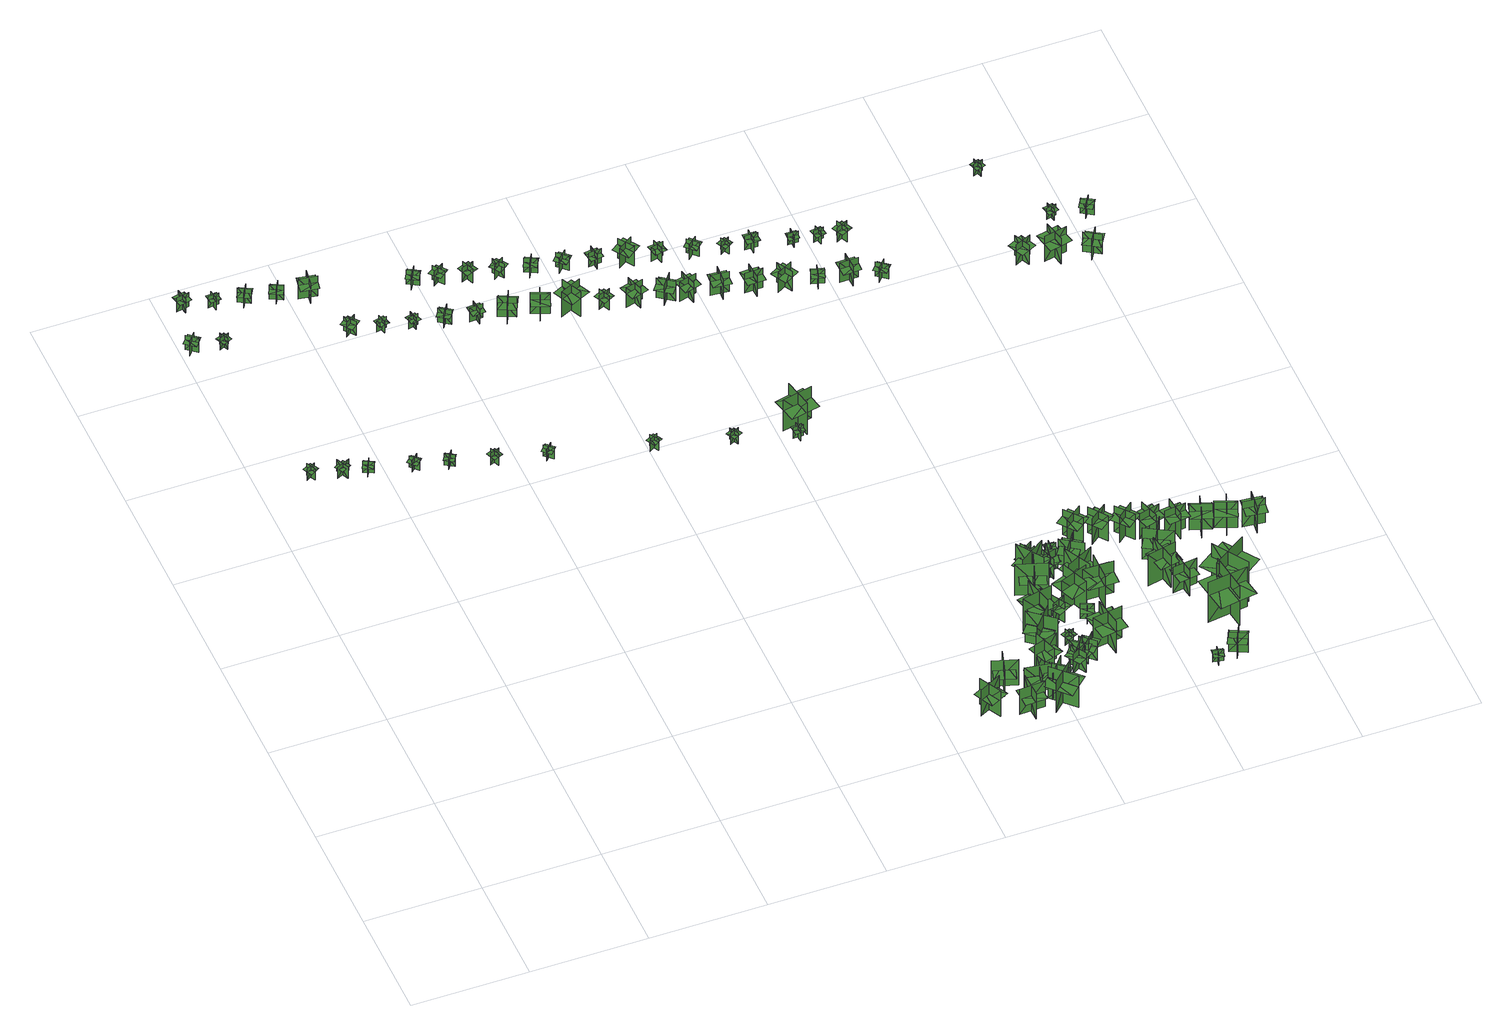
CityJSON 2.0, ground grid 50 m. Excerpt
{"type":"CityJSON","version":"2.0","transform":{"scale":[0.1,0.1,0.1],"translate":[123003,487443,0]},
"CityObjects":{
"tree1":{"type":"SolitaryVegetationObject","geometry":[{"type":"MultiSurface","lod":"1","boundaries":[[[0,1,2]],[[0,2,3]],[[4,5,6]],[[4,6,7]],[[8,9,10]],[[8,10,11]],[[8,11,12]],[[8,12,13]]]}]},
"tree2":{"type":"SolitaryVegetationObject","geometry":[{"type":"MultiSurface","lod":"1","boundaries":[[[14,15,16]],[[14,16,17]],[[18,19,20]],[[18,20,21]],[[22,23,24]],[[22,24,25]],[[22,25,26]],[[22,26,27]]]}]},
"tree3":{"type":"SolitaryVegetationObject","geometry":[{"type":"MultiSurface","lod":"1","boundaries":[[[28,29,30]],[[28,30,31]],[[32,33,34]],[[32,34,35]],[[36,37,38]],[[36,38,39]],[[36,39,40]],[[36,40,41]]]}]},
"tree4":{"type":"SolitaryVegetationObject","geometry":[{"type":"MultiSurface","lod":"1","boundaries":[[[42,43,44]],[[42,44,45]],[[46,47,48]],[[46,48,49]],[[50,51,52]],[[50,52,53]],[[50,53,54]],[[50,54,55]]]}]},
"tree5":{"type":"SolitaryVegetationObject","geometry":[{"type":"MultiSurface","lod":"1","boundaries":[[[56,57,58]],[[56,58,59]],[[60,61,62]],[[60,62,63]],[[64,65,66]],[[64,66,67]],[[64,67,68]],[[64,68,69]]]}]},
"tree6":{"type":"SolitaryVegetationObject","geometry":[{"type":"MultiSurface","lod":"1","boundaries":[[[70,71,72]],[[70,72,73]],[[74,75,76]],[[74,76,77]],[[78,79,80]],[[78,80,81]],[[78,81,82]],[[78,82,83]]]}]},
"tree7":{"type":"SolitaryVegetationObject","geometry":[{"type":"MultiSurface","lod":"1","boundaries":[[[84,85,86]],[[84,86,87]],[[88,89,90]],[[88,90,91]],[[92,93,94]],[[92,94,95]],[[92,95,96]],[[92,96,97]]]}]},
"tree8":{"type":"SolitaryVegetationObject","geometry":[{"type":"MultiSurface","lod":"1","boundaries":[[[98,99,100]],[[98,100,101]],[[102,103,104]],[[102,104,105]],[[106,107,108]],[[106,108,109]],[[106,109,110]],[[106,110,111]]]}]},
"tree9":{"type":"SolitaryVegetationObject","geometry":[{"type":"MultiSurface","lod":"1","boundaries":[[[112,113,114]],[[112,114,115]],[[116,117,118]],[[116,118,119]],[[120,121,122]],[[120,122,123]],[[120,123,124]],[[120,124,125]]]}]},
"tree10":{"type":"SolitaryVegetationObject","geometry":[{"type":"MultiSurface","lod":"1","boundaries":[[[126,127,128]],[[126,128,129]],[[130,131,132]],[[130,132,133]],[[134,135,136]],[[134,136,137]],[[134,137,138]],[[134,138,139]]]}]},
"tree11":{"type":"SolitaryVegetationObject","geometry":[{"type":"MultiSurface","lod":"1","boundaries":[[[140,141,142]],[[140,142,143]],[[144,145,146]],[[144,146,147]],[[148,149,150]],[[148,150,151]],[[148,151,152]],[[148,152,153]]]}]},
"tree12":{"type":"SolitaryVegetationObject","geometry":[{"type":"MultiSurface","lod":"1","boundaries":[[[154,155,156]],[[154,156,157]],[[158,159,160]],[[158,160,161]],[[162,163,164]],[[162,164,165]],[[162,165,166]],[[162,166,167]]]}]},
"tree13":{"type":"SolitaryVegetationObject","geometry":[{"type":"MultiSurface","lod":"1","boundaries":[[[168,169,170]],[[168,170,171]],[[172,173,174]],[[172,174,175]],[[176,177,178]],[[176,178,179]],[[176,179,180]],[[176,180,181]]]}]},
"tree14":{"type":"SolitaryVegetationObject","geometry":[{"type":"MultiSurface","lod":"1","boundaries":[[[182,183,184]],[[182,184,185]],[[186,187,188]],[[186,188,189]],[[190,191,192]],[[190,192,193]],[[190,193,194]],[[190,194,195]]]}]},
"tree15":{"type":"SolitaryVegetationObject","geometry":[{"type":"MultiSurface","lod":"1","boundaries":[[[196,197,198]],[[196,198,199]],[[200,201,202]],[[200,202,203]],[[204,205,206]],[[204,206,207]],[[204,207,208]],[[204,208,209]]]}]},
"tree16":{"type":"SolitaryVegetationObject","geometry":[{"type":"MultiSurface","lod":"1","boundaries":[[[210,211,212]],[[210,212,213]],[[214,215,216]],[[214,216,217]],[[218,219,220]],[[218,220,221]],[[218,221,222]],[[218,222,223]]]}]},
"tree17":{"type":"SolitaryVegetationObject","geometry":[{"type":"MultiSurface","lod":"1","boundaries":[[[224,225,226]],[[224,226,227]],[[228,229,230]],[[228,230,231]],[[232,233,234]],[[232,234,235]],[[232,235,236]],[[232,236,237]]]}]},
"tree18":{"type":"SolitaryVegetationObject","geometry":[{"type":"MultiSurface","lod":"1","boundaries":[[[238,239,240]],[[238,240,241]],[[242,243,244]],[[242,244,245]],[[246,247,248]],[[246,248,249]],[[246,249,250]],[[246,250,251]]]}]},
"tree19":{"type":"SolitaryVegetationObject","geometry":[{"type":"MultiSurface","lod":"1","boundaries":[[[252,253,254]],[[252,254,255]],[[256,257,258]],[[256,258,259]],[[260,261,262]],[[260,262,263]],[[260,263,264]],[[260,264,265]]]}]},
"tree20":{"type":"SolitaryVegetationObject","geometry":[{"type":"MultiSurface","lod":"1","boundaries":[[[266,267,268]],[[266,268,269]],[[270,271,272]],[[270,272,273]],[[274,275,276]],[[274,276,277]],[[274,277,278]],[[274,278,279]]]}]},
"tree21":{"type":"SolitaryVegetationObject","geometry":[{"type":"MultiSurface","lod":"1","boundaries":[[[280,281,282]],[[280,282,283]],[[284,285,286]],[[284,286,287]],[[288,289,290]],[[288,290,291]],[[288,291,292]],[[288,292,293]]]}]},
"tree22":{"type":"SolitaryVegetationObject","geometry":[{"type":"MultiSurface","lod":"1","boundaries":[[[294,295,296]],[[294,296,297]],[[298,299,300]],[[298,300,301]],[[302,303,304]],[[302,304,305]],[[302,305,306]],[[302,306,307]]]}]},
"tree23":{"type":"SolitaryVegetationObject","geometry":[{"type":"MultiSurface","lod":"1","boundaries":[[[308,309,310]],[[308,310,311]],[[312,313,314]],[[312,314,315]],[[316,317,318]],[[316,318,319]],[[316,319,320]],[[316,320,321]]]}]},
"tree24":{"type":"SolitaryVegetationObject","geometry":[{"type":"MultiSurface","lod":"1","boundaries":[[[322,323,324]],[[322,324,325]],[[326,327,328]],[[326,328,329]],[[330,331,332]],[[330,332,333]],[[330,333,334]],[[330,334,335]]]}]},
"tree25":{"type":"SolitaryVegetationObject","geometry":[{"type":"MultiSurface","lod":"1","boundaries":[[[336,337,338]],[[336,338,339]],[[340,341,342]],[[340,342,343]],[[344,345,346]],[[344,346,347]],[[344,347,348]],[[344,348,349]]]}]},
"tree26":{"type":"SolitaryVegetationObject","geometry":[{"type":"MultiSurface","lod":"1","boundaries":[[[350,351,352]],[[350,352,353]],[[354,355,356]],[[354,356,357]],[[358,359,360]],[[358,360,361]],[[358,361,362]],[[358,362,363]]]}]},
"tree27":{"type":"SolitaryVegetationObject","geometry":[{"type":"MultiSurface","lod":"1","boundaries":[[[364,365,366]],[[364,366,367]],[[368,369,370]],[[368,370,371]],[[372,373,374]],[[372,374,375]],[[372,376,377]],[[372,377,373]]]}]},
"tree28":{"type":"SolitaryVegetationObject","geometry":[{"type":"MultiSurface","lod":"1","boundaries":[[[378,379,380]],[[378,380,381]],[[382,383,384]],[[382,384,385]],[[386,387,388]],[[386,388,389]],[[386,389,390]],[[386,390,391]]]}]},
"tree29":{"type":"SolitaryVegetationObject","geometry":[{"type":"MultiSurface","lod":"1","boundaries":[[[392,393,394]],[[392,394,395]],[[396,397,398]],[[396,398,399]],[[400,401,402]],[[400,402,403]],[[400,403,404]],[[400,404,405]]]}]},
"tree30":{"type":"SolitaryVegetationObject","geometry":[{"type":"MultiSurface","lod":"1","boundaries":[[[406,407,408]],[[406,408,409]],[[410,411,412]],[[410,412,413]],[[414,415,416]],[[414,416,417]],[[414,418,419]],[[414,419,415]]]}]},
"tree31":{"type":"SolitaryVegetationObject","geometry":[{"type":"MultiSurface","lod":"1","boundaries":[[[420,421,422]],[[420,422,423]],[[424,425,426]],[[424,426,427]],[[428,429,430]],[[428,430,431]],[[428,432,433]],[[428,433,429]]]}]},
"tree32":{"type":"SolitaryVegetationObject","geometry":[{"type":"MultiSurface","lod":"1","boundaries":[[[434,435,436]],[[434,436,437]],[[438,439,440]],[[438,440,441]],[[442,443,444]],[[442,444,445]],[[442,445,446]],[[442,446,447]]]}]},
"tree33":{"type":"SolitaryVegetationObject","geometry":[{"type":"MultiSurface","lod":"1","boundaries":[[[448,449,450]],[[448,450,451]],[[452,453,454]],[[452,454,455]],[[456,457,458]],[[456,458,459]],[[456,460,461]],[[456,461,457]]]}]},
"tree34":{"type":"SolitaryVegetationObject","geometry":[{"type":"MultiSurface","lod":"1","boundaries":[[[462,463,464]],[[462,464,465]],[[466,467,468]],[[466,468,469]],[[470,471,472]],[[470,472,473]],[[470,473,474]],[[470,474,475]]]}]},
"tree35":{"type":"SolitaryVegetationObject","geometry":[{"type":"MultiSurface","lod":"1","boundaries":[[[476,477,478]],[[476,478,479]],[[480,481,482]],[[480,482,483]],[[484,485,486]],[[484,486,487]],[[484,487,488]],[[484,488,489]]]}]},
"tree36":{"type":"SolitaryVegetationObject","geometry":[{"type":"MultiSurface","lod":"1","boundaries":[[[490,491,492]],[[490,492,493]],[[494,495,496]],[[494,496,497]],[[498,499,500]],[[498,500,501]],[[498,499,502]],[[498,502,503]]]}]},
"tree37":{"type":"SolitaryVegetationObject","geometry":[{"type":"MultiSurface","lod":"1","boundaries":[[[504,505,506]],[[504,506,507]],[[508,509,510]],[[508,510,511]],[[512,513,514]],[[512,514,515]],[[512,513,516]],[[512,516,517]]]}]},
"tree38":{"type":"SolitaryVegetationObject","geometry":[{"type":"MultiSurface","lod":"1","boundaries":[[[518,519,520]],[[518,520,521]],[[522,523,524]],[[522,524,525]],[[526,527,528]],[[526,528,529]],[[526,529,530]],[[526,530,531]]]}]},
"tree39":{"type":"SolitaryVegetationObject","geometry":[{"type":"MultiSurface","lod":"1","boundaries":[[[532,533,534]],[[532,534,535]],[[536,537,538]],[[536,538,539]],[[540,541,542]],[[540,542,543]],[[540,544,545]],[[540,545,541]]]}]},
"tree40":{"type":"SolitaryVegetationObject","geometry":[{"type":"MultiSurface","lod":"1","boundaries":[[[546,547,548]],[[546,548,549]],[[550,551,552]],[[550,552,553]],[[554,555,556]],[[554,556,557]],[[554,557,558]],[[554,558,559]]]}]},
"tree41":{"type":"SolitaryVegetationObject","geometry":[{"type":"MultiSurface","lod":"1","boundaries":[[[560,561,562]],[[560,562,563]],[[564,565,566]],[[564,566,567]],[[568,569,570]],[[568,570,571]],[[568,571,572]],[[568,572,573]]]}]},
"tree42":{"type":"SolitaryVegetationObject","geometry":[{"type":"MultiSurface","lod":"1","boundaries":[[[574,575,576]],[[574,576,577]],[[578,579,580]],[[578,580,581]],[[582,583,584]],[[582,584,585]],[[582,586,587]],[[582,587,583]]]}]},
"tree43":{"type":"SolitaryVegetationObject","geometry":[{"type":"MultiSurface","lod":"1","boundaries":[[[588,589,590]],[[588,590,591]],[[592,593,594]],[[592,594,595]],[[596,597,598]],[[596,598,599]],[[596,597,600]],[[596,600,601]]]}]},
"tree44":{"type":"SolitaryVegetationObject","geometry":[{"type":"MultiSurface","lod":"1","boundaries":[[[602,603,604]],[[602,604,605]],[[606,607,608]],[[606,608,609]],[[610,611,612]],[[610,612,613]],[[610,613,614]],[[610,614,615]]]}]},
"tree45":{"type":"SolitaryVegetationObject","geometry":[{"type":"MultiSurface","lod":"1","boundaries":[[[616,617,618]],[[616,618,619]],[[620,621,622]],[[620,622,623]],[[624,625,626]],[[624,626,627]],[[624,627,628]],[[624,628,629]]]}]},
"tree46":{"type":"SolitaryVegetationObject","geometry":[{"type":"MultiSurface","lod":"1","boundaries":[[[630,631,632]],[[630,632,633]],[[634,635,636]],[[634,636,637]],[[638,639,640]],[[638,640,641]],[[638,641,642]],[[638,642,643]]]}]},
"tree47":{"type":"SolitaryVegetationObject","geometry":[{"type":"MultiSurface","lod":"1","boundaries":[[[644,645,646]],[[644,646,647]],[[648,649,650]],[[648,650,651]],[[652,653,654]],[[652,654,655]],[[652,655,656]],[[652,656,657]]]}]},
"tree48":{"type":"SolitaryVegetationObject","geometry":[{"type":"MultiSurface","lod":"1","boundaries":[[[658,659,660]],[[658,660,661]],[[662,663,664]],[[662,664,665]],[[666,667,668]],[[666,668,669]],[[666,670,671]],[[666,671,667]]]}]},
"tree49":{"type":"SolitaryVegetationObject","geometry":[{"type":"MultiSurface","lod":"1","boundaries":[[[672,673,674]],[[672,674,675]],[[676,677,678]],[[676,678,679]],[[680,681,682]],[[680,682,683]],[[680,683,684]],[[680,684,685]]]}]},
"tree50":{"type":"SolitaryVegetationObject","geometry":[{"type":"MultiSurface","lod":"1","boundaries":[[[686,687,688]],[[686,688,689]],[[690,691,692]],[[690,692,693]],[[694,695,696]],[[694,696,697]],[[694,697,698]],[[694,698,699]]]}]},
"tree51":{"type":"SolitaryVegetationObject","geometry":[{"type":"MultiSurface","lod":"1","boundaries":[[[700,701,702]],[[700,702,703]],[[704,705,706]],[[704,706,707]],[[708,709,710]],[[708,710,711]],[[708,711,712]],[[708,712,713]]]}]},
"tree52":{"type":"SolitaryVegetationObject","geometry":[{"type":"MultiSurface","lod":"1","boundaries":[[[714,715,716]],[[714,716,717]],[[718,719,720]],[[718,720,721]],[[722,723,724]],[[722,724,725]],[[722,726,727]],[[722,727,723]]]}]},
"tree53":{"type":"SolitaryVegetationObject","geometry":[{"type":"MultiSurface","lod":"1","boundaries":[[[728,729,730]],[[728,730,731]],[[732,733,734]],[[732,734,735]],[[736,737,738]],[[736,738,739]],[[736,740,741]],[[736,741,737]]]}]},
"tree54":{"type":"SolitaryVegetationObject","geometry":[{"type":"MultiSurface","lod":"1","boundaries":[[[742,743,744]],[[742,744,745]],[[746,747,748]],[[746,748,749]],[[750,751,752]],[[750,752,753]],[[750,753,754]],[[750,754,755]]]}]},
"tree55":{"type":"SolitaryVegetationObject","geometry":[{"type":"MultiSurface","lod":"1","boundaries":[[[756,757,758]],[[756,758,759]],[[760,761,762]],[[760,762,763]],[[764,765,766]],[[764,766,767]],[[764,768,769]],[[764,769,765]]]}]},
"tree56":{"type":"SolitaryVegetationObject","geometry":[{"type":"MultiSurface","lod":"1","boundaries":[[[770,771,772]],[[770,772,773]],[[774,775,776]],[[774,776,777]],[[778,779,780]],[[778,780,781]],[[778,782,783]],[[778,783,779]]]}]},
"tree57":{"type":"SolitaryVegetationObject","geometry":[{"type":"MultiSurface","lod":"1","boundaries":[[[784,785,786]],[[784,786,787]],[[788,789,790]],[[788,790,791]],[[792,793,794]],[[792,794,795]],[[792,793,796]],[[792,796,797]]]}]},
"tree58":{"type":"SolitaryVegetationObject","geometry":[{"type":"MultiSurface","lod":"1","boundaries":[[[798,799,800]],[[798,800,801]],[[802,803,804]],[[802,804,805]],[[806,807,808]],[[806,808,809]],[[806,809,810]],[[806,810,811]]]}]},
"tree59":{"type":"SolitaryVegetationObject","geometry":[{"type":"MultiSurface","lod":"1","boundaries":[[[812,813,814]],[[812,814,815]],[[816,817,818]],[[816,818,819]],[[820,821,822]],[[820,822,823]],[[820,823,824]],[[820,824,825]]]}]},
"tree60":{"type":"SolitaryVegetationObject","geometry":[{"type":"MultiSurface","lod":"1","boundaries":[[[826,827,828]],[[826,828,829]],[[830,831,832]],[[830,832,833]],[[834,835,836]],[[834,836,837]],[[834,835,838]],[[834,838,839]]]}]},
"tree61":{"type":"SolitaryVegetationObject","geometry":[{"type":"MultiSurface","lod":"1","boundaries":[[[840,841,842]],[[840,842,843]],[[844,845,846]],[[844,846,847]],[[848,849,850]],[[848,850,851]],[[848,852,853]],[[848,853,849]]]}]},
"tree62":{"type":"SolitaryVegetationObject","geometry":[{"type":"MultiSurface","lod":"1","boundaries":[[[854,855,856]],[[854,856,857]],[[858,859,860]],[[858,860,861]],[[862,863,864]],[[862,864,865]],[[862,863,866]],[[862,866,867]]]}]},
"tree63":{"type":"SolitaryVegetationObject","geometry":[{"type":"MultiSurface","lod":"1","boundaries":[[[868,869,870]],[[868,870,871]],[[872,873,874]],[[872,874,875]],[[876,877,878]],[[876,878,879]],[[876,877,880]],[[876,880,881]]]}]},
"tree64":{"type":"SolitaryVegetationObject","geometry":[{"type":"MultiSurface","lod":"1","boundaries":[[[882,883,884]],[[882,884,885]],[[886,887,888]],[[886,888,889]],[[890,891,892]],[[890,892,893]],[[890,893,894]],[[890,894,895]]]}]},
"tree65":{"type":"SolitaryVegetationObject","geometry":[{"type":"MultiSurface","lod":"1","boundaries":[[[896,897,898]],[[896,898,899]],[[900,901,902]],[[900,902,903]],[[904,905,906]],[[904,906,907]],[[904,908,909]],[[904,909,905]]]}]},
"tree66":{"type":"SolitaryVegetationObject","geometry":[{"type":"MultiSurface","lod":"1","boundaries":[[[910,911,912]],[[910,912,913]],[[914,915,916]],[[914,916,917]],[[918,919,920]],[[918,920,921]],[[918,921,922]],[[918,922,923]]]}]},
"tree67":{"type":"SolitaryVegetationObject","geometry":[{"type":"MultiSurface","lod":"1","boundaries":[[[924,925,926]],[[924,926,927]],[[928,929,930]],[[928,930,931]],[[932,933,934]],[[932,934,935]],[[932,935,936]],[[932,936,937]]]}]},
"tree68":{"type":"SolitaryVegetationObject","geometry":[{"type":"MultiSurface","lod":"1","boundaries":[[[938,939,940]],[[938,940,941]],[[942,943,944]],[[942,944,945]],[[946,947,948]],[[946,948,949]],[[946,947,950]],[[946,950,951]]]}]},
"tree69":{"type":"SolitaryVegetationObject","geometry":[{"type":"MultiSurface","lod":"1","boundaries":[[[952,953,954]],[[952,954,955]],[[956,957,958]],[[956,958,959]],[[960,961,962]],[[960,962,963]],[[960,963,964]],[[960,964,965]]]}]},
"tree70":{"type":"SolitaryVegetationObject","geometry":[{"type":"MultiSurface","lod":"1","boundaries":[[[966,967,968]],[[966,968,969]],[[970,971,972]],[[970,972,973]],[[974,975,976]],[[974,976,977]],[[974,978,979]],[[974,979,975]]]}]},
"tree71":{"type":"SolitaryVegetationObject","geometry":[{"type":"MultiSurface","lod":"1","boundaries":[[[980,981,982]],[[980,982,983]],[[984,985,986]],[[984,986,987]],[[988,989,990]],[[988,990,991]],[[988,991,992]],[[988,992,993]]]}]},
"tree72":{"type":"SolitaryVegetationObject","geometry":[{"type":"MultiSurface","lod":"1","boundaries":[[[994,995,996]],[[994,996,997]],[[998,999,1000]],[[998,1000,1001]],[[1002,1003,1004]],[[1002,1004,1005]],[[1002,1005,1006]],[[1002,1006,1007]]]}]},
"tree73":{"type":"SolitaryVegetationObject","geometry":[{"type":"MultiSurface","lod":"1","boundaries":[[[1008,1009,1010]],[[1008,1010,1011]],[[1012,1013,1014]],[[1012,1014,1015]],[[1016,1017,1018]],[[1016,1018,1019]],[[1016,1019,1020]],[[1016,1020,1021]]]}]},
"tree74":{"type":"SolitaryVegetationObject","geometry":[{"type":"MultiSurface","lod":"1","boundaries":[[[1022,1023,1024]],[[1022,1024,1025]],[[1026,1027,1028]],[[1026,1028,1029]],[[1030,1031,1032]],[[1030,1032,1033]],[[1030,1033,1034]],[[1030,1034,1035]]]}]},
"tree75":{"type":"SolitaryVegetationObject","geometry":[{"type":"MultiSurface","lod":"1","boundaries":[[[1036,1037,1038]],[[1036,1038,1039]],[[1040,1041,1042]],[[1040,1042,1043]],[[1044,1045,1046]],[[1044,1046,1047]],[[1044,1047,1048]],[[1044,1048,1049]]]}]},
"tree76":{"type":"SolitaryVegetationObject","geometry":[{"type":"MultiSurface","lod":"1","boundaries":[[[1050,1051,1052]],[[1050,1052,1053]],[[1054,1055,1056]],[[1054,1056,1057]],[[1058,1059,1060]],[[1058,1060,1061]],[[1058,1061,1062]],[[1058,1062,1063]]]}]},
"tree77":{"type":"SolitaryVegetationObject","geometry":[{"type":"MultiSurface","lod":"1","boundaries":[[[1064,1065,1066]],[[1064,1066,1067]],[[1068,1069,1070]],[[1068,1070,1071]],[[1072,1073,1074]],[[1072,1074,1075]],[[1072,1075,1076]],[[1072,1076,1077]]]}]},
"tree78":{"type":"SolitaryVegetationObject","geometry":[{"type":"MultiSurface","lod":"1","boundaries":[[[1078,1079,1080]],[[1078,1080,1081]],[[1082,1083,1084]],[[1082,1084,1085]],[[1086,1087,1088]],[[1086,1088,1089]],[[1086,1089,1090]],[[1086,1090,1091]]]}]},
"tree79":{"type":"SolitaryVegetationObject","geometry":[{"type":"MultiSurface","lod":"1","boundaries":[[[1092,1093,1094]],[[1092,1094,1095]],[[1096,1097,1098]],[[1096,1098,1099]],[[1100,1101,1102]],[[1100,1102,1103]],[[1100,1103,1104]],[[1100,1104,1105]]]}]},
"tree80":{"type":"SolitaryVegetationObject","geometry":[{"type":"MultiSurface","lod":"1","boundaries":[[[1106,1107,1108]],[[1106,1108,1109]],[[1110,1111,1112]],[[1110,1112,1113]],[[1114,1115,1116]],[[1114,1116,1117]],[[1114,1117,1118]],[[1114,1118,1119]]]}]},
"tree81":{"type":"SolitaryVegetationObject","geometry":[{"type":"MultiSurface","lod":"1","boundaries":[[[1120,1121,1122]],[[1120,1122,1123]],[[1124,1125,1126]],[[1124,1126,1127]],[[1128,1129,1130]],[[1128,1130,1131]],[[1128,1131,1132]],[[1128,1132,1133]]]}]},
"tree82":{"type":"SolitaryVegetationObject","geometry":[{"type":"MultiSurface","lod":"1","boundaries":[[[1134,1135,1136]],[[1134,1136,1137]],[[1138,1139,1140]],[[1138,1140,1141]],[[1142,1143,1144]],[[1142,1144,1145]],[[1142,1145,1146]],[[1142,1146,1147]]]}]},
"tree83":{"type":"SolitaryVegetationObject","geometry":[{"type":"MultiSurface","lod":"1","boundaries":[[[1148,1149,1150]],[[1148,1150,1151]],[[1152,1153,1154]],[[1152,1154,1155]],[[1156,1157,1158]],[[1156,1158,1159]],[[1156,1159,1160]],[[1156,1160,1161]]]}]},
"tree84":{"type":"SolitaryVegetationObject","geometry":[{"type":"MultiSurface","lod":"1","boundaries":[[[1162,1163,1164]],[[1162,1164,1165]],[[1166,1167,1168]],[[1166,1168,1169]],[[1170,1171,1172]],[[1170,1172,1173]],[[1170,1173,1174]],[[1170,1174,1175]]]}]},
"tree85":{"type":"SolitaryVegetationObject","geometry":[{"type":"MultiSurface","lod":"1","boundaries":[[[1176,1177,1178]],[[1176,1178,1179]],[[1180,1181,1182]],[[1180,1182,1183]],[[1184,1185,1186]],[[1184,1186,1187]],[[1184,1187,1188]],[[1184,1188,1189]]]}]},
"tree86":{"type":"SolitaryVegetationObject","geometry":[{"type":"MultiSurface","lod":"1","boundaries":[[[1190,1191,1192]],[[1190,1192,1193]],[[1194,1195,1196]],[[1194,1196,1197]],[[1198,1199,1200]],[[1198,1200,1201]],[[1198,1201,1202]],[[1198,1202,1203]]]}]},
"tree87":{"type":"SolitaryVegetationObject","geometry":[{"type":"MultiSurface","lod":"1","boundaries":[[[1204,1205,1206]],[[1204,1206,1207]],[[1208,1209,1210]],[[1208,1210,1211]],[[1212,1213,1214]],[[1212,1214,1215]],[[1212,1215,1216]],[[1212,1216,1217]]]}]},
"tree88":{"type":"SolitaryVegetationObject","geometry":[{"type":"MultiSurface","lod":"1","boundaries":[[[1218,1219,1220]],[[1218,1220,1221]],[[1222,1223,1224]],[[1222,1224,1225]],[[1226,1227,1228]],[[1226,1228,1229]],[[1226,1229,1230]],[[1226,1230,1231]]]}]},
"tree89":{"type":"SolitaryVegetationObject","geometry":[{"type":"MultiSurface","lod":"1","boundaries":[[[1232,1233,1234]],[[1232,1234,1235]],[[1236,1237,1238]],[[1236,1238,1239]],[[1240,1241,1242]],[[1240,1242,1243]],[[1240,1243,1244]],[[1240,1244,1245]]]}]},
"tree90":{"type":"SolitaryVegetationObject","geometry":[{"type":"MultiSurface","lod":"1","boundaries":[[[1246,1247,1248]],[[1246,1248,1249]],[[1250,1251,1252]],[[1250,1252,1253]],[[1254,1255,1256]],[[1254,1256,1257]],[[1254,1257,1258]],[[1254,1258,1259]]]}]},
"tree91":{"type":"SolitaryVegetationObject","geometry":[{"type":"MultiSurface","lod":"1","boundaries":[[[1260,1261,1262]],[[1260,1262,1263]],[[1264,1265,1266]],[[1264,1266,1267]],[[1268,1269,1270]],[[1268,1270,1271]],[[1268,1271,1272]],[[1268,1272,1273]]]}]},
"tree92":{"type":"SolitaryVegetationObject","geometry":[{"type":"MultiSurface","lod":"1","boundaries":[[[1274,1275,1276]],[[1274,1276,1277]],[[1278,1279,1280]],[[1278,1280,1281]],[[1282,1283,1284]],[[1282,1284,1285]],[[1282,1285,1286]],[[1282,1286,1287]]]}]},
"tree93":{"type":"SolitaryVegetationObject","geometry":[{"type":"MultiSurface","lod":"1","boundaries":[[[1288,1289,1290]],[[1288,1290,1291]],[[1292,1293,1294]],[[1292,1294,1295]],[[1296,1297,1298]],[[1296,1298,1299]],[[1296,1299,1300]],[[1296,1300,1301]]]}]},
"tree94":{"type":"SolitaryVegetationObject","geometry":[{"type":"MultiSurface","lod":"1","boundaries":[[[1302,1303,1304]],[[1302,1304,1305]],[[1306,1307,1308]],[[1306,1308,1309]],[[1310,1311,1312]],[[1310,1312,1313]],[[1310,1313,1314]],[[1310,1314,1315]]]}]},
"tree95":{"type":"SolitaryVegetationObject","geometry":[{"type":"MultiSurface","lod":"1","boundaries":[[[1316,1317,1318]],[[1316,1318,1319]],[[1320,1321,1322]],[[1320,1322,1323]],[[1324,1325,1326]],[[1324,1326,1327]],[[1324,1327,1328]],[[1324,1328,1329]]]}]},
"tree96":{"type":"SolitaryVegetationObject","geometry":[{"type":"MultiSurface","lod":"1","boundaries":[[[1330,1331,1332]],[[1330,1332,1333]],[[1334,1335,1336]],[[1334,1336,1337]],[[1338,1339,1340]],[[1338,1340,1341]],[[1338,1341,1342]],[[1338,1342,1343]]]}]},
"tree97":{"type":"SolitaryVegetationObject","geometry":[{"type":"MultiSurface","lod":"1","boundaries":[[[1344,1345,1346]],[[1344,1346,1347]],[[1348,1349,1350]],[[1348,1350,1351]],[[1352,1353,1354]],[[1352,1354,1355]],[[1352,1355,1356]],[[1352,1356,1357]]]}]},
"tree98":{"type":"SolitaryVegetationObject","geometry":[{"type":"MultiSurface","lod":"1","boundaries":[[[1358,1359,1360]],[[1358,1360,1361]],[[1362,1363,1364]],[[1362,1364,1365]],[[1366,1367,1368]],[[1366,1368,1369]],[[1366,1369,1370]],[[1366,1370,1371]]]}]},
"tree99":{"type":"SolitaryVegetationObject","geometry":[{"type":"MultiSurface","lod":"1","boundaries":[[[1372,1373,1374]],[[1372,1374,1375]],[[1376,1377,1378]],[[1376,1378,1379]],[[1380,1381,1382]],[[1380,1382,1383]],[[1380,1383,1384]],[[1380,1384,1385]]]}]},
"tree100":{"type":"SolitaryVegetationObject","geometry":[{"type":"MultiSurface","lod":"1","boundaries":[[[1386,1387,1388]],[[1386,1388,1389]],[[1390,1391,1392]],[[1390,1392,1393]],[[1394,1395,1396]],[[1394,1396,1397]],[[1394,1397,1398]],[[1394,1398,1399]]]}]}
},
"vertices":[
[209,2368,8],[230,2329,8],[230,2329,70],[209,2368,70],[200,2340,8],[239,2361,8],[239,2361,70],[200,2340,70],[200,2340,53],[211,2320,53],[250,2342,53],[239,2361,53],[228,2380,53],[190,2359,53],
[58,3177,23],[23,3134,23],[23,3134,100],[58,3177,100],[21,3173,23],[64,3138,23],[64,3138,100],[21,3173,100],[21,3173,79],[4,3152,79],[46,3117,79],[64,3138,79],[81,3159,79],[39,3195,79],
[315,2306,6],[371,2333,6],[371,2333,68],[315,2306,68],[354,2292,6],[354,2292,68],[327,2348,68],[327,2348,6],[320,2308,52],[329,2290,52],[372,2313,52],[362,2331,52],[352,2349,52],[310,2326,52],
[147,3121,23],[188,3139,23],[188,3139,85],[147,3121,85],[175,3110,23],[157,3150,23],[157,3150,85],[175,3110,85],[175,3110,67],[195,3119,67],[177,3160,67],[157,3150,67],[136,3141,67],[155,3101,67],
[67,3379,23],[121,3390,23],[121,3390,100],[67,3379,100],[98,3359,23],[87,3413,23],[87,3413,100],[98,3359,100],[98,3359,79],[125,3364,79],[114,3418,79],[87,3413,79],[60,3407,79],[71,3353,79],
[447,2310,6],[426,2271,6],[426,2271,68],[447,2310,68],[419,2302,6],[458,2281,6],[458,2281,68],[419,2302,68],[419,2302,50],[408,2282,50],[447,2261,50],[458,2281,50],[468,2300,50],[429,2321,50],
[210,3377,21],[214,3333,21],[214,3333,83],[210,3377,83],[191,3355,21],[235,3359,21],[235,3359,83],[191,3355,83],[191,3355,66],[193,3333,66],[237,3337,66],[235,3359,66],[233,3381,66],[189,3377,66],
[598,2261,6],[629,2230,6],[629,2230,68],[598,2261,68],[598,2231,6],[629,2263,6],[629,2263,68],[598,2231,68],[598,2231,50],[613,2216,50],[645,2247,50],[629,2263,50],[613,2278,50],[582,2247,50],
[356,3318,19],[308,3345,19],[308,3345,96],[356,3318,96],[347,3354,19],[319,3306,19],[319,3306,96],[347,3354,96],[347,3354,74],[323,3367,74],[295,3319,74],[319,3306,74],[344,3292,74],[371,3340,74],
[737,2193,6],[761,2230,6],[761,2230,68],[737,2193,68],[766,2199,6],[729,2223,6],[729,2223,68],[766,2199,68],[766,2199,51],[778,2217,51],[741,2241,51],[729,2223,51],[717,2205,51],[754,2180,51],
[446,3281,15],[471,3330,15],[471,3330,92],[446,3281,92],[481,3292,15],[432,3317,15],[432,3317,92],[481,3292,92],[481,3292,71],[493,3317,71],[444,3341,71],[432,3317,71],[420,3292,71],[469,3267,71],
[572,3233,16],[584,3310,16],[584,3310,124],[572,3233,124],[613,3263,16],[537,3275,16],[537,3275,124],[613,3263,124],[613,3263,93],[619,3302,93],[543,3314,93],[537,3275,93],[531,3237,93],[607,3225,93],
[633,3006,19],[677,3039,19],[677,3039,96],[633,3006,96],[670,3001,19],[636,3045,19],[636,3045,96],[670,3001,96],[670,3001,75],[692,3017,75],[659,3062,75],[636,3045,75],[614,3029,75],[647,2984,75],
[907,2180,8],[924,2139,8],[924,2139,70],[907,2180,70],[896,2153,8],[937,2170,8],[937,2170,70],[896,2153,70],[896,2153,52],[904,2132,52],[945,2149,52],[937,2170,52],[928,2190,52],[887,2173,52],
[795,2998,20],[751,2988,20],[751,2988,81],[795,2998,81],[770,3014,20],[779,2971,20],[779,2971,81],[770,3014,81],[770,3014,64],[748,3009,64],[758,2966,64],[779,2971,64],[801,2976,64],[791,3019,64],
[1106,2123,7],[1138,2092,7],[1138,2092,69],[1106,2123,69],[1107,2093,7],[1137,2125,7],[1137,2125,69],[1107,2093,69],[1107,2093,52],[1123,2078,52],[1153,2110,52],[1137,2125,52],[1121,2140,52],[1090,2108,52],
[901,2946,17],[892,2989,17],[892,2989,79],[901,2946,79],[917,2970,17],[874,2961,17],[874,2961,79],[917,2970,79],[917,2970,62],[913,2992,62],[869,2983,62],[874,2961,62],[879,2939,62],[922,2949,62],
[1004,2918,15],[1036,2964,15],[1036,2964,92],[1004,2918,92],[1040,2924,15],[995,2956,15],[995,2956,92],[1040,2924,92],[1040,2924,70],[1056,2947,70],[1011,2979,70],[995,2956,70],[979,2934,70],[1024,2902,70],
[993,3206,15],[965,3158,15],[965,3158,92],[993,3206,92],[958,3197,15],[1005,3169,15],[1005,3169,92],[958,3197,92],[958,3197,70],[944,3173,70],[991,3145,70],[1005,3169,70],[1019,3193,70],[972,3221,70],
[1142,2885,15],[1137,2941,15],[1137,2941,92],[1142,2885,92],[1166,2913,15],[1111,2909,15],[1111,2909,92],[1166,2913,92],[1166,2913,71],[1164,2941,71],[1109,2937,71],[1111,2909,71],[1113,2881,71],[1168,2886,71],
[1063,3183,14],[1096,3138,14],[1096,3138,90],[1063,3183,90],[1057,3147,14],[1102,3179,14],[1102,3179,90],[1057,3147,90],[1057,3147,69],[1074,3124,69],[1118,3157,69],[1102,3179,69],[1086,3201,69],[1041,3169,69],
[1292,2868,13],[1222,2901,13],[1222,2901,121],[1292,2868,121],[1275,2917,13],[1242,2846,13],[1242,2846,121],[1275,2917,121],[1275,2917,91],[1239,2933,91],[1207,2863,91],[1242,2846,91],[1277,2830,91],[1310,2900,91],
[1539,2013,10],[1502,1990,10],[1502,1990,72],[1539,2013,72],[1511,2020,10],[1534,1983,10],[1534,1983,72],[1511,2020,72],[1511,2020,55],[1492,2009,55],[1515,1971,55],[1534,1983,55],[1553,1994,55],[1530,2032,55],
[1182,3161,12],[1202,3109,12],[1202,3109,89],[1182,3161,89],[1167,3127,12],[1218,3147,12],[1218,3147,89],[1167,3127,89],[1167,3127,67],[1177,3101,67],[1228,3121,67],[1218,3147,67],[1209,3173,67],[1157,3153,67],
[1395,2886,13],[1368,2814,13],[1368,2814,121],[1395,2886,121],[1348,2866,13],[1420,2838,13],[1420,2838,121],[1348,2866,121],[1348,2866,91],[1334,2829,91],[1407,2802,91],[1420,2838,91],[1434,2874,91],[1362,2902,91],
[1328,3089,12],[1295,3134,12],[1295,3134,88],[1328,3089,88],[1334,3126,12],[1289,3093,12],[1289,3093,88],[1334,3126,88],[1334,3126,67],[1318,3148,67],[1273,3115,67],[1289,3093,67],[1305,3071,67],[1350,3103,67],
[2173,207,22],[2223,111,22],[2223,111,163],[2173,207,163],[2153,142,22],[2153,142,163],[2249,192,163],[2249,192,22],[2180,203,109],[2224,119,109],[2263,139,109],[2219,223,109],[2140,182,109],[2183,98,109],
[1545,2845,13],[1455,2803,13],[1455,2803,151],[1545,2845,151],[1483,2868,13],[1525,2778,13],[1525,2778,151],[1483,2868,151],[1483,2868,112],[1438,2848,112],[1480,2757,112],[1525,2778,112],[1570,2799,112],[1528,2889,112],
[1446,3104,9],[1421,3054,9],[1421,3054,86],[1446,3104,86],[1411,3093,9],[1460,3067,9],[1460,3067,86],[1411,3093,86],[1411,3093,65],[1398,3068,65],[1448,3043,65],[1460,3067,65],[1473,3092,65],[1424,3117,65],
[2311,314,20],[2279,211,20],[2279,211,160],[2311,314,160],[2251,282,20],[2251,282,160],[2354,250,160],[2354,250,20],[2313,307,107],[2285,216,107],[2327,203,107],[2355,294,107],[2269,320,107],[2241,230,107],
[2298,97,18],[2407,102,18],[2407,102,158],[2298,97,158],[2349,52,18],[2349,52,158],[2344,160,158],[2344,160,18],[2305,102,104],[2399,106,104],[2398,150,104],[2303,146,104],[2307,56,104],[2401,60,104],
[1806,1905,14],[1846,1925,14],[1846,1925,75],[1806,1905,75],[1834,1896,14],[1814,1935,14],[1814,1935,75],[1834,1896,75],[1834,1896,58],[1854,1906,58],[1834,1945,58],[1814,1935,58],[1794,1925,58],[1815,1886,58],
[2463,180,21],[2356,198,21],[2356,198,161],[2463,180,161],[2423,235,21],[2423,235,161],[2405,128,161],[2405,128,21],[2456,177,108],[2362,193,108],[2355,149,108],[2448,134,108],[2463,222,108],[2370,238,108],
[1619,2820,14],[1642,2770,14],[1642,2770,91],[1619,2820,91],[1606,2786,14],[1656,2809,14],[1656,2809,91],[1606,2786,91],[1606,2786,69],[1618,2760,69],[1668,2784,69],[1656,2809,69],[1644,2834,69],[1594,2811,69],
[1574,3071,13],[1535,3031,13],[1535,3031,90],[1574,3071,90],[1537,3071,13],[1577,3032,13],[1577,3032,90],[1537,3071,90],[1537,3071,69],[1518,3051,69],[1557,3012,69],[1577,3032,69],[1596,3052,69],[1556,3090,69],
[2435,142,19],[2525,48,19],[2525,48,192],[2435,142,192],[2434,54,19],[2527,143,19],[2527,143,192],[2434,54,192],[2432,139,134],[2522,46,134],[2569,90,134],[2479,184,134],[2484,9,134],[2395,103,134],
[2512,205,23],[2447,122,23],[2447,122,164],[2512,205,164],[2441,196,23],[2524,131,23],[2524,131,164],[2441,196,164],[2510,207,116],[2444,124,116],[2485,91,116],[2551,174,116],[2411,151,116],[2476,233,116],
[1759,2736,12],[1737,2810,12],[1737,2810,120],[1759,2736,120],[1784,2781,12],[1709,2759,12],[1709,2759,120],[1784,2781,120],[1784,2781,90],[1773,2818,90],[1699,2797,90],[1709,2759,90],[1720,2722,90],[1795,2744,90],
[2471,356,22],[2505,253,22],[2505,253,162],[2471,356,162],[2441,296,22],[2441,296,162],[2544,329,162],[2544,329,22],[2478,351,108],[2507,261,108],[2549,275,108],[2519,365,108],[2434,337,108],[2464,247,108],
[1655,3023,11],[1710,3029,11],[1710,3029,88],[1655,3023,88],[1683,3000,11],[1677,3055,11],[1677,3055,88],[1683,3000,88],[1683,3000,66],[1711,3003,66],[1704,3058,66],[1677,3055,66],[1649,3051,66],[1656,2996,66],
[2065,1869,10],[2067,1825,10],[2067,1825,72],[2065,1869,72],[2045,1848,10],[2089,1849,10],[2089,1849,72],[2045,1848,72],[2045,1848,55],[2046,1825,55],[2090,1827,55],[2089,1849,55],[2088,1871,55],[2044,1870,55],
[2567,374,21],[2465,458,21],[2465,458,192],[2567,374,192],[2558,456,21],[2558,456,192],[2474,355,192],[2474,355,21],[2557,375,126],[2468,449,126],[2434,408,126],[2522,334,126],[2592,418,126],[2503,492,126],
[2151,1925,14],[2024,1897,14],[2024,1897,186],[2151,1925,186],[2077,1972,14],[2104,1846,14],[2104,1846,186],[2077,1972,186],[2150,1929,128],[2024,1901,128],[2037,1838,128],[2164,1865,128],[2012,1952,128],[2139,1980,128],
[2573,224,23],[2639,265,23],[2639,265,131],[2573,224,131],[2623,212,23],[2583,278,23],[2583,278,131],[2623,212,131],[2623,212,100],[2656,232,100],[2616,298,100],[2583,278,100],[2550,258,100],[2590,192,100],
[1850,2714,12],[1896,2776,12],[1896,2776,120],[1850,2714,120],[1901,2721,12],[1838,2767,12],[1838,2767,120],[1901,2721,120],[1901,2721,89],[1924,2752,89],[1861,2798,89],[1838,2767,89],[1815,2736,89],[1878,2690,89],
[1829,3016,12],[1765,2972,12],[1765,2972,120],[1829,3016,120],[1779,3025,12],[1822,2961,12],[1822,2961,120],[1779,3025,120],[1779,3025,90],[1747,3003,90],[1790,2939,90],[1822,2961,90],[1854,2983,90],[1811,3047,90],
[2648,252,23],[2587,300,23],[2587,300,131],[2648,252,131],[2642,303,23],[2594,243,23],[2594,243,131],[2642,303,131],[2642,303,101],[2612,327,101],[2564,267,101],[2594,243,101],[2625,219,101],[2673,279,101],
[2568,481,21],[2539,610,21],[2539,610,193],[2568,481,193],[2612,551,21],[2612,551,193],[2483,522,193],[2483,522,21],[2561,488,127],[2535,600,127],[2483,588,127],[2509,476,127],[2616,500,127],[2590,613,127],
[2612,405,28],[2628,364,28],[2628,364,89],[2612,405,89],[2600,378,28],[2641,395,28],[2641,395,89],[2600,378,89],[2600,378,72],[2608,358,72],[2649,374,72],[2641,395,72],[2633,415,72],[2592,399,72],
[2638,261,18],[2690,318,18],[2690,318,126],[2638,261,126],[2690,263,18],[2632,315,18],[2632,315,126],[2690,263,126],[2690,263,96],[2716,292,96],[2658,344,96],[2632,315,96],[2606,286,96],[2664,234,96],
[1963,2689,12],[1944,2764,12],[1944,2764,120],[1963,2689,120],[1989,2733,12],[1915,2714,12],[1915,2714,120],[1989,2733,120],[1989,2733,90],[1980,2771,90],[1905,2751,90],[1915,2714,90],[1924,2676,90],[1999,2696,90],
[2614,553,27],[2646,495,27],[2646,495,138],[2614,553,138],[2600,503,27],[2658,536,27],[2658,536,138],[2600,503,138],[2600,503,102],[2658,536,102],[2640,568,102],[2582,535,102],[2618,472,102],[2676,505,102],
[2574,632,22],[2616,758,22],[2616,758,193],[2574,632,193],[2648,670,22],[2648,670,193],[2522,712,193],[2522,712,22],[2572,642,127],[2608,751,127],[2557,768,127],[2521,659,127],[2624,624,127],[2661,734,127],
[1948,2975,10],[1894,2963,10],[1894,2963,87],[1948,2975,87],[1917,2995,10],[1929,2941,10],[1929,2941,87],[1917,2995,87],[1917,2995,65],[1890,2989,65],[1902,2935,65],[1929,2941,65],[1956,2947,65],[1944,3001,65],
[2560,720,22],[2669,795,22],[2669,795,193],[2560,720,193],[2642,705,22],[2642,705,193],[2567,815,193],[2567,815,22],[2564,729,127],[2660,794,127],[2629,839,127],[2534,773,127],[2596,683,127],[2691,749,127],
[2639,783,23],[2598,857,23],[2598,857,132],[2639,783,132],[2653,834,23],[2653,834,132],[2580,793,132],[2580,793,23],[2634,786,90],[2598,850,90],[2568,834,90],[2604,769,90],[2665,803,90],[2629,867,90],
[2774,277,16],[2754,405,16],[2754,405,188],[2774,277,188],[2826,348,16],[2698,329,16],[2698,329,188],[2826,348,188],[2778,278,130],[2758,406,130],[2694,396,130],[2714,268,130],[2810,414,130],[2829,286,130],
[2745,513,23],[2726,461,23],[2726,461,100],[2745,513,100],[2712,498,23],[2763,478,23],[2763,478,100],[2712,498,100],[2712,498,79],[2702,472,79],[2754,452,79],[2763,478,79],[2773,504,79],[2722,524,79],
[2075,2659,14],[2082,2736,14],[2082,2736,122],[2075,2659,122],[2115,2692,14],[2038,2699,14],[2038,2699,122],[2115,2692,122],[2115,2692,91],[2118,2731,91],[2041,2738,91],[2038,2699,91],[2034,2660,91],[2111,2654,91],
[2777,603,25],[2657,555,25],[2657,555,197],[2777,603,197],[2696,637,25],[2745,517,25],[2745,517,197],[2696,637,197],[2776,607,140],[2656,558,140],[2680,498,140],[2800,547,140],[2636,607,140],[2756,655,140],
[2618,896,25],[2651,846,25],[2651,846,102],[2618,896,102],[2611,860,25],[2611,860,102],[2661,892,102],[2661,892,25],[2623,894,73],[2651,850,73],[2672,864,73],[2643,908,73],[2601,881,73],[2630,837,73],
[2695,734,28],[2670,813,28],[2670,813,137],[2695,734,137],[2721,784,28],[2642,759,28],[2642,759,137],[2721,784,137],[2698,735,101],[2673,813,101],[2634,801,101],[2659,723,101],[2705,824,101],[2730,745,101],
[2731,782,29],[2650,795,29],[2650,795,139],[2731,782,139],[2698,827,29],[2685,746,29],[2685,746,139],[2698,827,139],[2731,784,102],[2650,798,102],[2643,757,102],[2724,744,102],[2656,831,102],[2737,817,102],
[2075,2954,12],[2036,2915,12],[2036,2915,89],[2075,2954,89],[2038,2954,12],[2077,2915,12],[2077,2915,89],[2038,2954,89],[2038,2954,68],[2019,2935,68],[2058,2895,68],[2077,2915,68],[2097,2934,68],[2058,2974,68],
[2715,626,26],[2832,687,26],[2832,687,197],[2715,626,197],[2794,602,26],[2794,602,197],[2733,719,197],[2733,719,26],[2720,635,131],[2822,688,131],[2798,735,131],[2695,683,131],[2745,585,131],[2848,638,131],
[2798,649,26],[2795,605,26],[2795,605,88],[2798,649,88],[2776,630,26],[2820,627,26],[2820,627,88],[2776,630,88],[2776,630,71],[2774,608,71],[2818,605,71],[2820,627,71],[2822,649,71],[2777,652,71],
[2731,882,29],[2729,838,29],[2729,838,90],[2731,882,90],[2709,863,29],[2753,860,29],[2753,860,90],[2709,863,90],[2709,863,73],[2708,841,73],[2752,838,73],[2753,860,73],[2755,882,73],[2710,885,73],
[2889,588,18],[2759,589,18],[2759,589,191],[2889,588,191],[2827,650,18],[2826,521,18],[2826,521,191],[2827,650,191],[2889,592,133],[2759,593,133],[2759,528,133],[2888,527,133],[2760,645,133],[2889,644,133],
[2167,2663,12],[2245,2665,12],[2245,2665,120],[2167,2663,120],[2205,2627,12],[2202,2705,12],[2202,2705,120],[2205,2627,120],[2205,2627,89],[2243,2628,89],[2241,2706,89],[2202,2705,89],[2164,2704,89],[2166,2626,89],
[2745,724,30],[2806,812,30],[2806,812,171],[2745,724,171],[2828,740,30],[2740,801,30],[2740,801,171],[2828,740,171],[2750,732,134],[2806,812,134],[2771,836,134],[2716,756,134],[2785,708,134],[2840,788,134],
[2171,2925,10],[2192,2886,10],[2192,2886,72],[2171,2925,72],[2162,2897,10],[2201,2918,10],[2201,2918,72],[2162,2897,72],[2162,2897,55],[2173,2877,55],[2212,2898,55],[2201,2918,55],[2191,2937,55],[2152,2916,55],
[2343,2605,12],[2305,2673,12],[2305,2673,120],[2343,2605,120],[2357,2655,12],[2290,2617,12],[2290,2617,120],[2357,2655,120],[2357,2655,90],[2338,2689,90],[2271,2651,90],[2290,2617,90],[2309,2583,90],[2376,2621,90],
[2888,948,21],[2815,892,21],[2815,892,160],[2888,948,160],[2821,956,21],[2878,884,21],[2878,884,160],[2821,956,160],[2821,956,123],[2786,929,123],[2843,856,123],[2878,884,123],[2913,911,123],[2856,984,123],
[2282,2910,12],[2282,2854,12],[2282,2854,89],[2282,2910,89],[2256,2884,12],[2311,2883,12],[2311,2883,89],[2256,2884,89],[2256,2884,68],[2256,2856,68],[2311,2856,68],[2311,2883,68],[2312,2911,68],[2256,2912,68],
[3129,107,15],[3121,64,15],[3121,64,77],[3129,107,77],[3105,91,15],[3148,82,15],[3148,82,77],[3105,91,77],[3105,91,60],[3101,69,60],[3144,61,60],[3148,82,60],[3153,104,60],[3109,113,60],
[2918,934,17],[2974,860,17],[2974,860,156],[2918,934,156],[2909,867,17],[2983,923,17],[2983,923,156],[2909,867,156],[2909,867,120],[2936,832,120],[3009,887,120],[2983,923,120],[2956,958,120],[2882,903,120],
[2457,2629,13],[2441,2576,13],[2441,2576,90],[2457,2629,90],[2424,2612,13],[2477,2596,13],[2477,2596,90],[2424,2612,90],[2424,2612,69],[2416,2586,69],[2469,2569,69],[2477,2596,69],[2486,2622,69],[2433,2639,69],
[3184,120,16],[3254,86,16],[3254,86,124],[3184,120,124],[3201,71,16],[3235,141,16],[3235,141,124],[3201,71,124],[3201,71,94],[3236,54,94],[3270,124,94],[3235,141,94],[3200,158,94],[3166,88,94],
[3107,529,19],[3080,654,19],[3080,654,190],[3107,529,190],[3151,598,19],[3151,598,190],[3026,571,190],[3026,571,19],[3151,598,136],[3140,650,136],[3040,628,136],[3051,576,136],[3062,524,136],[3162,545,136],
[2422,2848,10],[2466,2848,10],[2466,2848,72],[2422,2848,72],[2442,2827,10],[2442,2871,10],[2442,2871,72],[2442,2827,72],[2442,2827,54],[2464,2827,54],[2464,2871,54],[2442,2871,54],[2420,2871,54],[2420,2827,54],
[3085,898,14],[3014,840,14],[3014,840,153],[3085,898,153],[3018,904,14],[3076,833,14],[3076,833,153],[3018,904,153],[3018,904,117],[2984,877,117],[3042,805,117],[3076,833,117],[3111,860,117],[3053,932,117],
[3104,501,17],[3208,516,17],[3208,516,156],[3104,501,156],[3158,461,17],[3158,461,156],[3143,565,156],[3143,565,17],[3158,461,112],[3201,468,112],[3189,550,112],[3146,544,112],[3103,538,112],[3115,455,112],
[3062,721,15],[3174,659,15],[3174,659,186],[3062,721,186],[3086,642,15],[3086,642,186],[3147,754,186],[3147,754,15],[3086,642,132],[3132,617,132],[3182,706,132],[3135,732,132],[3088,758,132],[3039,668,132],
[2574,2541,13],[2572,2619,13],[2572,2619,121],[2574,2541,121],[2610,2579,13],[2532,2577,13],[2532,2577,121],[2610,2579,121],[2610,2579,90],[2609,2617,90],[2531,2615,90],[2532,2577,90],[2533,2538,90],[2611,2540,90],
[3257,417,9],[3281,243,9],[3281,243,228],[3257,417,228],[3173,306,9],[3347,330,9],[3347,330,228],[3173,306,228],[3246,405,158],[3166,392,158],[3193,218,158],[3273,231,158],[3354,244,158],[3327,417,158],
[2538,2848,10],[2546,2805,10],[2546,2805,72],[2538,2848,72],[2521,2824,10],[2565,2832,10],[2565,2832,72],[2521,2824,72],[2521,2824,55],[2525,2802,55],[2569,2810,55],[2565,2832,55],[2561,2854,55],[2517,2846,55],
[3127,888,12],[3152,799,12],[3152,799,151],[3127,888,151],[3095,829,12],[3183,854,12],[3183,854,151],[3095,829,151],[3095,829,114],[3107,786,114],[3196,812,114],[3183,854,114],[3171,897,114],[3083,872,114],
[3362,352,10],[3265,499,10],[3265,499,230],[3362,352,230],[3390,489,10],[3243,392,10],[3243,392,230],[3390,489,230],[3366,368,159],[3433,414,159],[3334,559,159],[3267,513,159],[3199,467,159],[3299,322,159],
[2712,2566,10],[2677,2524,10],[2677,2524,87],[2712,2566,87],[2676,2563,10],[2718,2528,10],[2718,2528,87],[2676,2563,87],[2676,2563,65],[2658,2542,65],[2701,2507,65],[2718,2528,65],[2736,2549,65],[2693,2584,65],
[2619,2825,13],[2644,2775,13],[2644,2775,90],[2619,2825,90],[2607,2790,13],[2657,2814,13],[2657,2814,90],[2607,2790,90],[2607,2790,68],[2620,2765,68],[2669,2789,68],[2657,2814,68],[2645,2839,68],[2595,2815,68],
[3232,863,11],[3243,772,11],[3243,772,150],[3232,863,150],[3191,810,11],[3283,821,11],[3283,821,150],[3191,810,150],[3191,810,113],[3196,766,113],[3288,777,113],[3283,821,113],[3277,865,113],[3186,854,113],
[3321,747,10],[3349,835,10],[3349,835,149],[3321,747,149],[3381,778,10],[3293,807,10],[3293,807,149],[3381,778,149],[3381,778,112],[3394,820,112],[3306,849,112],[3293,807,112],[3279,764,112],[3367,736,112],
[3450,810,9],[3417,724,9],[3417,724,148],[3450,810,148],[3388,783,9],[3474,750,9],[3474,750,148],[3388,783,148],[3388,783,112],[3373,741,112],[3459,708,112],[3474,750,112],[3490,791,112],[3404,824,112],
[3491,744,10],[3583,734,10],[3583,734,149],[3491,744,149],[3533,692,10],[3544,784,10],[3544,784,149],[3533,692,149],[3533,692,113],[3577,687,113],[3588,779,113],[3544,784,113],[3500,789,113],[3489,697,113],
[3210,2418,8],[3280,2451,8],[3280,2451,116],[3210,2418,116],[3258,2400,8],[3225,2470,8],[3225,2470,116],[3258,2400,116],[3258,2400,86],[3293,2417,86],[3260,2487,86],[3225,2470,86],[3190,2453,86],[3223,2383,86],
[3320,2393,8],[3418,2414,8],[3418,2414,147],[3320,2393,147],[3376,2357,8],[3355,2454,8],[3355,2454,147],[3376,2357,147],[3376,2357,108],[3425,2368,108],[3404,2465,108],[3355,2454,108],[3306,2444,108],[3327,2346,108],
[3234,2926,19],[3276,2939,19],[3276,2939,81],[3234,2926,81],[3260,2912,19],[3247,2955,19],[3247,2955,81],[3260,2912,81],[3260,2912,64],[3281,2919,64],[3268,2961,64],[3247,2955,64],[3226,2948,64],[3239,2906,64],
[3411,2600,14],[3454,2610,14],[3454,2610,75],[3411,2600,75],[3436,2585,14],[3425,2628,14],[3425,2628,75],[3436,2585,75],[3436,2585,58],[3457,2590,58],[3447,2633,58],[3425,2628,58],[3404,2623,58],[3414,2580,58],
[3544,2347,10],[3478,2388,10],[3478,2388,117],[3544,2347,117],[3533,2397,10],[3492,2331,10],[3492,2331,117],[3533,2397,117],[3533,2397,87],[3500,2418,87],[3459,2352,87],[3492,2331,87],[3525,2311,87],[3566,2377,87],
[3547,2587,11],[3594,2558,11],[3594,2558,88],[3547,2587,88],[3555,2551,11],[3584,2598,11],[3584,2598,88],[3555,2551,88],[3555,2551,67],[3579,2536,67],[3608,2584,67],[3584,2598,67],[3560,2613,67],[3532,2565,67]
]}
